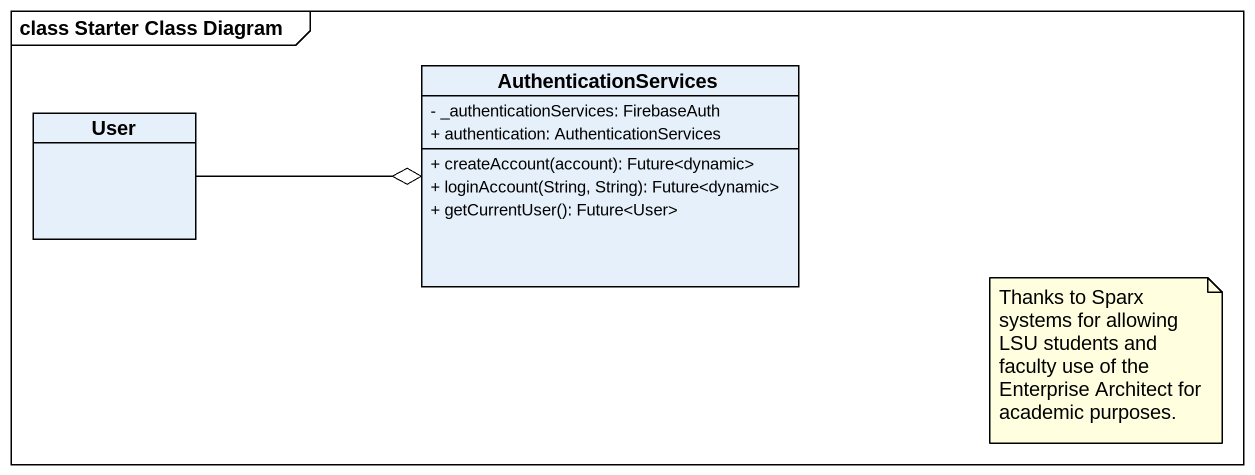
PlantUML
@startuml
mainframe class Starter Class Diagram
hide circle
hide empty members
skinparam classAttributeIconSize 0
class AuthenticationServices {
  - _authenticationServices: FirebaseAuth
  + authentication: AuthenticationServices
  + createAccount(account): Future<dynamic>
  + loginAccount(String, String): Future<dynamic>
  + getCurrentUser(): Future<User>
}
class User
User -right-o AuthenticationServices
note as N1
  Thanks to Sparx systems for allowing LSU students and faculty use of the Enterprise Architect for academic purposes.
end note
@enduml
